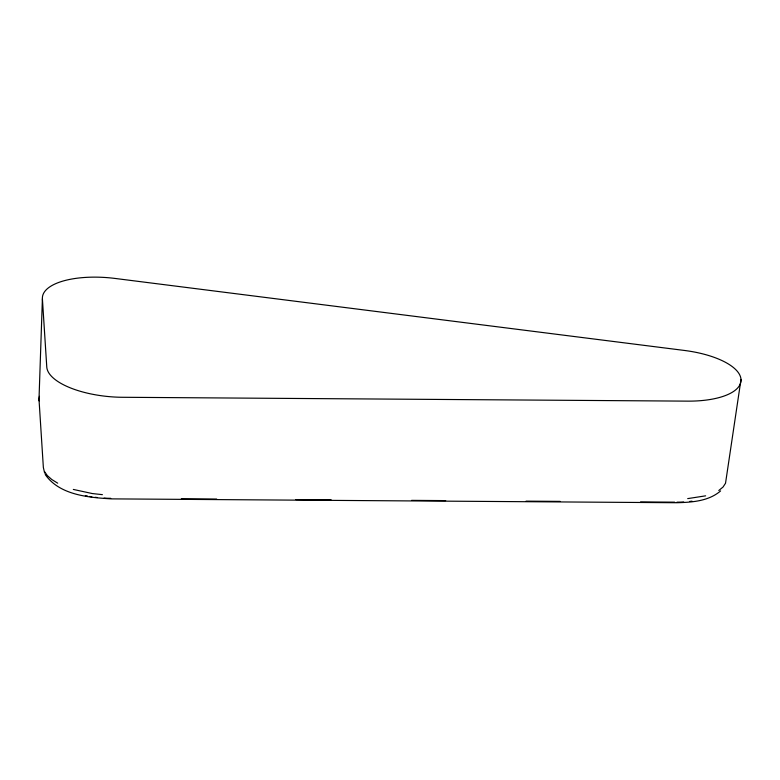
<?xml version="1.0" encoding="UTF-8"?>
<svg xmlns="http://www.w3.org/2000/svg" width="780" height="780" viewBox="0 0 780 780"><rect width="100%" height="100%" fill="white"/><g stroke="black" fill="none" stroke-linecap="round" stroke-linejoin="round"><path stroke-width="1.17" d="M718.789 490.493L723.031 487.052L725.527 483.239L741 379.47A64.779 25.418 5.2 0 0 684.499 350.464L114.982 278.431A64.779 25.418 5.2 0 0 42.403 298.808L39 399.282L43.358 467.464L44.645 473.099M39.458 396.318L39 399.282A6.952 6.386 -3.7 0 0 39.166 400.881M720.613 490.903C708.64 501.286 691.675 502.359 676.533 502.729L111.374 498.878C88.413 497.484 59.602 495.124 45.23 474.552M705.637 495.836L687.707 498.615M181.36 498.81L216.684 499.044M295.854 499.59L331.178 499.824M411.567 500.37L445.673 500.604M526.061 501.15L560.167 501.384M640.556 501.93L674.661 502.164M102.404 494.656L92.323 493.555L73.32 489.43M57.71 483.19L51.773 479.505L47.317 475.576L44.489 471.52M42.403 298.808L46.771 366.99A64.779 25.418 5.2 0 0 122.577 397.283L687.745 401.135A64.779 25.418 5.2 0 0 741 379.47M110.721 498.322A52.114 20.446 5.2 0 1 104.052 498.108M97.364 497.543A52.114 20.446 5.2 0 1 95.141 497.279M91.835 496.821A52.114 20.446 5.2 0 1 89.651 496.47M87.487 496.08A52.114 20.446 5.2 0 1 85.342 495.651M691.957 501.16A52.114 20.446 5.2 0 1 689.617 501.462M683.69 501.969A52.114 20.446 5.2 0 1 677.011 502.174"/></g></svg>
